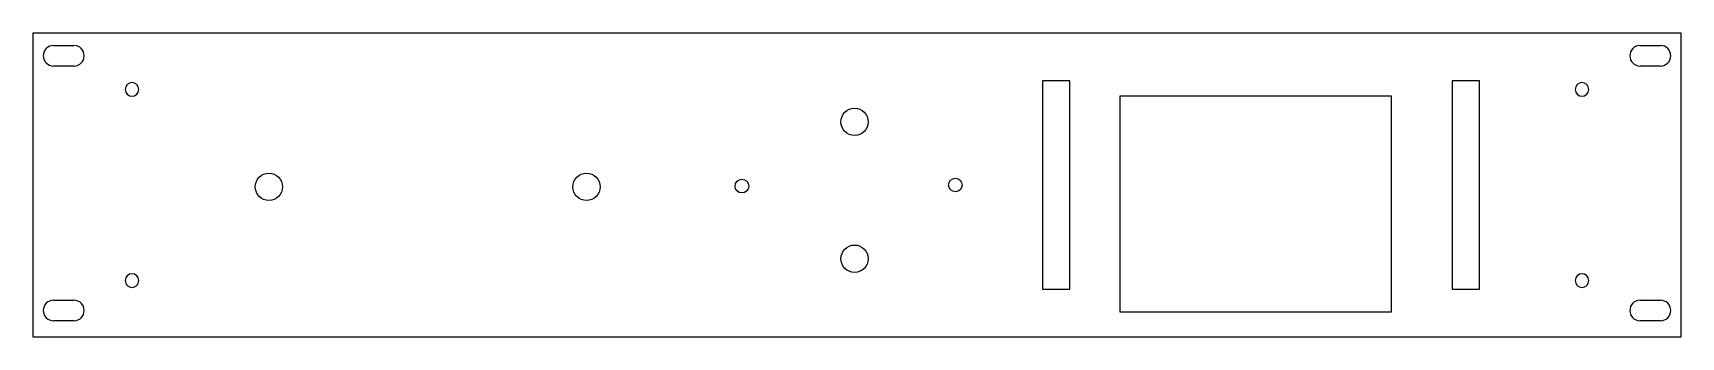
# Model space of a CAD drawing. Header units: millimetres. Extents: x 0 to 483, y 0 to 89.
import ezdxf

# ---------------------------------------------------------------- set-up
doc = ezdxf.new("R2010")
doc.units = ezdxf.units.MM

msp = doc.modelspace()

# ---------------------------------------------------------------- linework, layer by layer
at = {"color": 7, "linetype": 'Continuous', "lineweight": 25}
for p, q in [((482.6, 88.9), (0, 88.9)), ((0, 88.9), (0, 0)), ((482.6, 0), (482.6, 88.9)), ((6, 85.25), (12, 85.25)), ((470.6, 85.25), (476.6, 85.25)), ((12, 79.25), (6, 79.25)), ((476.6, 79.25), (470.6, 79.25)), ((295.6, 74.9), (295.6, 14)), ((303.6, 74.9), (295.6, 74.9)), ((303.6, 14), (303.6, 74.9)), ((415.6, 74.9), (415.6, 14)), ((423.6, 74.9), (415.6, 74.9)), ((423.6, 14), (423.6, 74.9)), ((397.81, 70.4), (318.31, 70.4)), ((318.31, 70.4), (318.31, 7.4)), ((397.81, 7.4), (397.81, 70.4)), ((6, 10.75), (12, 10.75)), ((295.6, 14), (303.6, 14)), ((415.6, 14), (423.6, 14)), ((470.6, 10.75), (476.6, 10.75)), ((318.31, 7.4), (397.81, 7.4)), ((0, 0), (482.6, 0)), ((12, 4.75), (6, 4.75)), ((476.6, 4.75), (470.6, 4.75))]:
    msp.add_line(p, q, dxfattribs=at)
for centre, radius in [((240.6, 62.9), 4), ((69.1, 43.9), 4), ((162.1, 43.9), 4), ((207.6, 44.13), 2), ((270.1, 44.45), 2), ((240.6, 22.9), 4)]:
    msp.add_circle(centre, radius, dxfattribs=at)
for centre, radius, start, end in [((6, 82.25), 3, 90, 270), ((12, 82.25), 3, 270, 90), ((470.6, 82.25), 3, 90, 270), ((476.6, 82.25), 3, 270, 90), ((29, 72.4), 2, 0, 180), ((29, 72.4), 2, 180, 0), ((453.6, 72.4), 2, 0, 180), ((453.6, 72.4), 2, 180, 0), ((29, 16.5), 2, 0, 180), ((29, 16.5), 2, 180, 0), ((453.6, 16.5), 2, 0, 180), ((453.6, 16.5), 2, 180, 0), ((6, 7.75), 3, 90, 270), ((12, 7.75), 3, 270, 90), ((470.6, 7.75), 3, 90, 270), ((476.6, 7.75), 3, 270, 90)]:
    msp.add_arc(centre, radius, start, end, dxfattribs=at)

doc.saveas('drawing.dxf')
